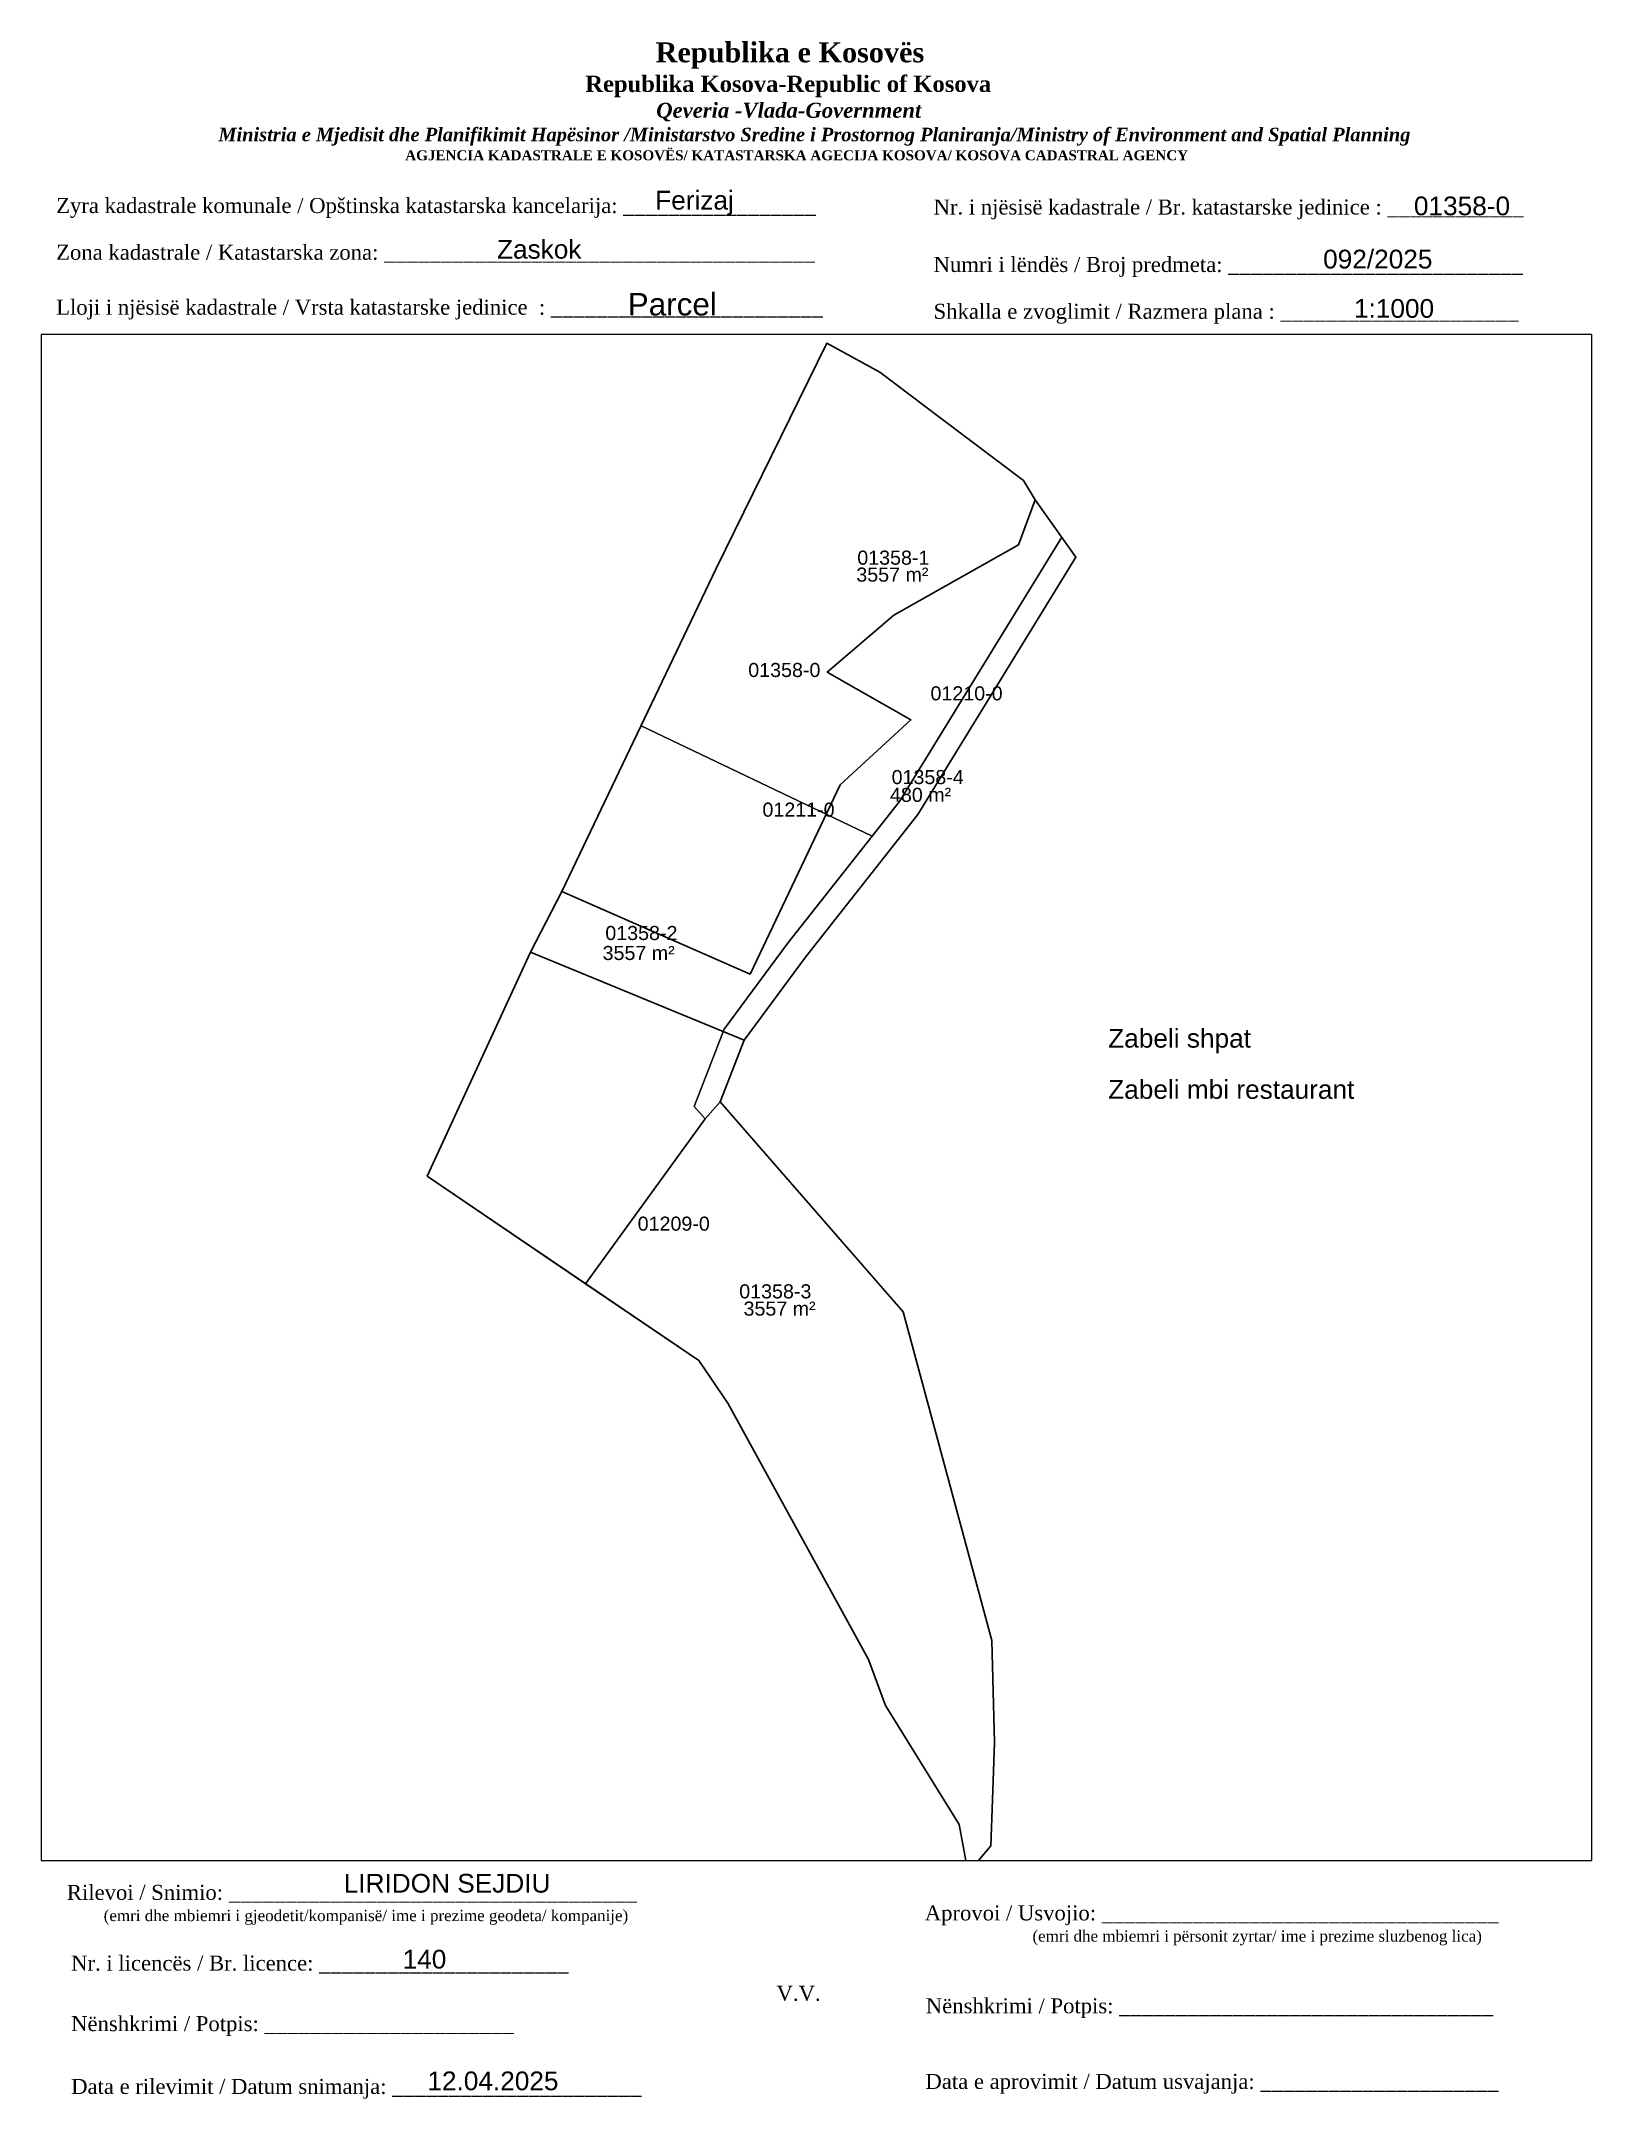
# Paper-space layout '1211' of a CAD drawing. Header units: metres, sheet in millimetres. Extents: x 1 to 208, y 2 to 276.
# The model-space entities are those that its viewports show. They can reach past a viewport. Long polylines and large blocks are cut down to what shows.
import ezdxf

# ---------------------------------------------------------------- set-up
doc = ezdxf.new("R2010")
doc.units = ezdxf.units.M
doc.layers.get('0').update_dxf_attribs({"lineweight": 0})
for name, color, linetype, lineweight in [('Korniza e jashtme', 7, 'Continuous', 0), ('Ndarje e re', 1, 'Continuous', 0), ('NERODIME_E_EPERME_PAR_PARC', 7, 'Continuous', 0), ('Nr Parceles Baze', 7, 'Continuous', 0), ('Parc-Re', 1, 'Continuous', 0), ('Parcela Baze', 7, 'Continuous', 0)]:
    doc.layers.add(name, color=color, linetype=linetype, lineweight=lineweight)
doc.styles.get("Standard").update_dxf_attribs({"font": 'arial.ttf'})

msp = doc.modelspace()

# ---------------------------------------------------------------- linework, layer by layer
at = {"layer": 'Ndarje e re', "flags": 128}
for points in [[(7511307.17, 4688466.76), (7511302.44, 4688473.44), (7511300.39, 4688476.86), (7511285.47, 4688488.06), (7511274.86, 4688496.08), (7511265.42, 4688501.24), (7511245.77, 4688461.19), (7511232.43, 4688433.27), (7511273.49, 4688413.66), (7511278.31, 4688419.79)], [(7511309.68, 4688463.21), (7511307.17, 4688466.76), (7511278.31, 4688419.79), (7511273.49, 4688413.66), (7511258.46, 4688394.55), (7511247.2, 4688379.35), (7511241.84, 4688365.63), (7511243.8, 4688363.39), (7511246.45, 4688366.43), (7511250.73, 4688377.39), (7511261.64, 4688392.12), (7511281.6, 4688417.5)], [(7511232.43, 4688433.27), (7511218.36, 4688403.8), (7511212.75, 4688393.05), (7511194.41, 4688353.24), (7511222.54, 4688334.12), (7511243.8, 4688363.39), (7511241.84, 4688365.63), (7511247.2, 4688379.35), (7511258.46, 4688394.55), (7511273.49, 4688413.66)], [(7511279.01, 4688329.1), (7511246.45, 4688366.43), (7511243.8, 4688363.39), (7511222.54, 4688334.12), (7511242.66, 4688320.45), (7511247.85, 4688312.9), (7511272.82, 4688267.35), (7511275.84, 4688259.14), (7511288.91, 4688238.01), (7511290.51, 4688229.38), (7511294.54, 4688234.24), (7511294.84, 4688242.42), (7511295.22, 4688252.6), (7511294.72, 4688270.71)]]:
    msp.add_lwpolyline(points, close=True, dxfattribs=at)
for points in [[(7511243.8, 4688363.39), (7511241.84, 4688365.63), (7511247.2, 4688379.35), (7511258.46, 4688394.55), (7511278.31, 4688419.79), (7511307.17, 4688466.76)], [(7511273.49, 4688413.66), (7511232.43, 4688433.27)], [(7511246.45, 4688366.43), (7511243.8, 4688363.39)], [(7511243.8, 4688363.39), (7511222.54, 4688334.12)]]:
    msp.add_lwpolyline(points, dxfattribs=at)
at = {"layer": 'NERODIME_E_EPERME_PAR_PARC', "lineweight": -3, "flags": 128}
msp.add_lwpolyline([(7511294.54, 4688234.24), (7511294.84, 4688242.42), (7511295.22, 4688252.6), (7511294.72, 4688270.71), (7511279.01, 4688329.1), (7511246.45, 4688366.43), (7511250.73, 4688377.39), (7511261.64, 4688392.12), (7511281.6, 4688417.5), (7511309.68, 4688463.21)], dxfattribs=at)
at = {"layer": 'Parc-Re', "lineweight": -3, "flags": 128}
msp.add_lwpolyline([(7511218.36, 4688403.8), (7511212.75, 4688393.05), (7511194.41, 4688353.24), (7511242.66, 4688320.45), (7511247.85, 4688312.9), (7511272.82, 4688267.35), (7511275.84, 4688259.14), (7511288.91, 4688238.01), (7511290.51, 4688229.38), (7511294.54, 4688234.24), (7511294.84, 4688242.42), (7511295.22, 4688252.6), (7511294.72, 4688270.71), (7511279.01, 4688329.1), (7511246.45, 4688366.43), (7511250.73, 4688377.39), (7511261.64, 4688392.12), (7511281.6, 4688417.5), (7511309.68, 4688463.21), (7511302.44, 4688473.44), (7511300.39, 4688476.86), (7511285.47, 4688488.06), (7511274.86, 4688496.08), (7511265.42, 4688501.24), (7511245.77, 4688461.19)], close=True, dxfattribs=at)
at = {"layer": 'Parcela Baze', "lineweight": -3, "flags": 128}
for points in [[(7511267.79, 4688422.76), (7511280.36, 4688434.3), (7511265.5, 4688442.8), (7511277.35, 4688452.92), (7511299.46, 4688465.4), (7511302.44, 4688473.44), (7511300.39, 4688476.86), (7511285.47, 4688488.06), (7511274.86, 4688496.08), (7511265.42, 4688501.24), (7511245.77, 4688461.19), (7511218.36, 4688403.8), (7511251.79, 4688389.14)], [(7511218.36, 4688403.8), (7511212.75, 4688393.05), (7511250.73, 4688377.39), (7511261.64, 4688392.12), (7511281.6, 4688417.5), (7511309.68, 4688463.21), (7511302.44, 4688473.44), (7511299.46, 4688465.4), (7511277.35, 4688452.92), (7511265.5, 4688442.8), (7511280.36, 4688434.3), (7511267.79, 4688422.76), (7511251.79, 4688389.14)], [(7511246.45, 4688366.43), (7511250.73, 4688377.39), (7511212.75, 4688393.05), (7511194.41, 4688353.24), (7511242.66, 4688320.45), (7511247.85, 4688312.9), (7511272.82, 4688267.35), (7511275.84, 4688259.14), (7511288.91, 4688238.01), (7511290.51, 4688229.38), (7511294.54, 4688234.24), (7511294.84, 4688242.42), (7511295.22, 4688252.6), (7511294.72, 4688270.71), (7511279.01, 4688329.1)]]:
    msp.add_lwpolyline(points, close=True, dxfattribs=at)

# ---------------------------------------------------------------- texts
at = {"layer": 'Ndarje e re'}
for s, p in [('01358-1', (7511270.83, 4688461.89)), ('3557 m²', (7511270.66, 4688458.88)), ('01358-4', (7511276.93, 4688422.9)), ('480 m²', (7511276.64, 4688419.75)), ('01358-2', (7511226.06, 4688395.19)), ('3557 m²', (7511225.58, 4688391.64)), ('01358-3', (7511249.86, 4688331.51)), ('3557 m²', (7511250.62, 4688328.44))]:
    msp.add_text(s, height=2.5, dxfattribs=at).set_placement(p)
at = {"layer": 'Ndarje e re', "color": 0}
msp.add_text('01358-0', height=2.5, dxfattribs=at).set_placement((7511251.46, 4688441.93))
at = {"layer": 'Nr Parceles Baze'}
for s, p in [('01210-0', (7511283.84, 4688437.78)), ('01211-0', (7511253.98, 4688417.11)), ('01209-0', (7511231.81, 4688343.54))]:
    msp.add_text(s, height=2.5, dxfattribs=at).set_placement(p)

psp = doc.layouts.new('1211')

# ---------------------------------------------------------------- texts
for s, p in [('01358-0', (183.92, 252.84)), ('Zaskok', (61.73, 247.06)), ('092/2025 ', (171.82, 245.75)), ('1:1000', (175.93, 239.17)), ('Zabeli shpat', (143.18, 141.9)), ('Zabeli mbi restaurant', (143.18, 135.08)), ('LIRIDON SEJDIU ', (41.3, 29.28)), ('140', (49.15, 19.16)), ('12.04.2025', (52.45, 2.94))]:
    psp.add_text(s, height=2.5).set_placement(p)
for s, insert, char_height, width, attachment_point in [('\\pi77.297;{\\fBook Antiqua|b1|i0|c0|p18;\\H1.333x;Republika e Kosovës\\fTimes New Roman|b1|i0|c0|p18;\\P\\pi67.927;\\fBook Antiqua|b1|i0|c0|p18;\\H0.8125x;Republika Kosova-Republic of Kosova\\fTimes New Roman|b1|i0|c0|p18;\\P\\pi77.378;\\fBook Antiqua|b1|i1|c0|p18;\\H0.9233x;Qeveria -Vlada-Government \\P\\pi13.032,l6,t23.033;\\fTimes New Roman|b1|i1|c0|p18;\\H0.9x;Ministria e Mjedisit dhe Planifikimit Hapësinor /Ministarstvo Sredine i Prostornog Planiranja/Ministry of Environment and Spatial Planning\\P\\pi43.931,l0,tz;\\fBook Antiqua|b1|i0|c0|p18;\\H0.7406x;AGJENCIA KADASTRALE E KOSOVËS/ KATASTARSKA AGECIJA KOSOVA/ KOSOVA CADASTRAL AGENCY}', (5.57, 275.89), 2, 191.8237, 1), ('{\\fTimes New Roman|b0|i0|c0|p18;Zyra kadastrale komunale / Opštinska katastarska kancelarija: _________________}', (2.98, 255.14), 2, 100.6873, 1), ('Ferizaj', (88.05, 254.47), 2.5, 9.9735, 5), ('{\\fTimes New Roman|b0|i0|c0|p18;Nr. i njësisë kadastrale / Br. katastarske jedinice : ____________}', (119.91, 254.94), 2, 79.9484, 1), ('{\\fTimes New Roman|b0|i0|c0|p18;Zona kadastrale / Katastarska zona: ______________________________________}', (2.98, 248.91), 2, 100.6873, 1), ('{\\fTimes New Roman|b0|i0|c0|p18;Numri i lëndës / Broj predmeta: __________________________}', (119.91, 247.28), 2, 79.9484, 1), ('{\\fTimes New Roman|b0|i0|c0|p18;Lloji i njësisë kadastrale / Vrsta katastarske jedinice  : ________________________}', (2.98, 241.59), 2, 100.6873, 1), ('{\\fArial|b0|i0|c0|p34;Parcel}', (85.09, 240.96), 3, 11.2939, 5), ('{\\fTimes New Roman|b0|i0|c0|p18;Shkalla e zvoglimit / Razmera plana : _____________________}', (119.91, 241.04), 2, 79.9484, 1), ('{\\fTimes New Roman|b0|i0|c0|p18;Rilevoi / Snimio: ____________________________________\\P     \\H0.75x;(emri dhe mbiemri i gjeodetit/kompanisë/ ime i prezime geodeta/ kompanije)}', (42.38, 27.65), 2, 74.7958, 5), ('{\\fTimes New Roman|b0|i0|c0|p18; Aprovoi / Usvojio: ___________________________________\\P                    \\H0.75x;(emri dhe mbiemri i përsonit zyrtar/ ime i prezime sluzbenog lica)}', (117.98, 27.58), 2, 83.344, 1), ('{\\fTimes New Roman|b0|i0|c0|p18;Nr. i licencës / Br. licence: ______________________\\P                                }', (4.98, 20.89), 2, 83.344, 1), ('{\\fTimes New Roman|b0|i0|c0|p18;V.V.                                 }', (101.92, 15.84), 2, 5.7076, 5), ('{\\fTimes New Roman|b0|i0|c0|p18; Nënshkrimi / Potpis: _________________________________}', (118.12, 15.2), 2, 83.344, 1), ('{\\fTimes New Roman|b0|i0|c0|p18;Nënshkrimi / Potpis: ______________________\\P                                 }', (4.98, 12.82), 2, 83.344, 1), ('{\\fTimes New Roman|b0|i0|c0|p18;Data e rilevimit / Datum snimanja: ______________________\\P                                 }', (4.98, 4.45), 2, 83.344, 1), ('{\\fTimes New Roman|b0|i0|c0|p18; Data e aprovimit / Datum usvajanja: _____________________}', (118.07, 5.12), 2, 83.344, 1)]:
    psp.add_mtext(s, dxfattribs=dict(insert=insert, char_height=char_height, width=width, attachment_point=attachment_point))

# ---------------------------------------------------------------- viewports
at = {"layer": 'Korniza e jashtme', "view_target_point": (370776.43, 310629.57)}
psp.add_viewport(center=(104.31, 135.25), size=(206.65, 203.4046), view_center_point=(7140487.16, 4377737.63), view_height=271.2061, dxfattribs=at)

doc.saveas('drawing.dxf')
